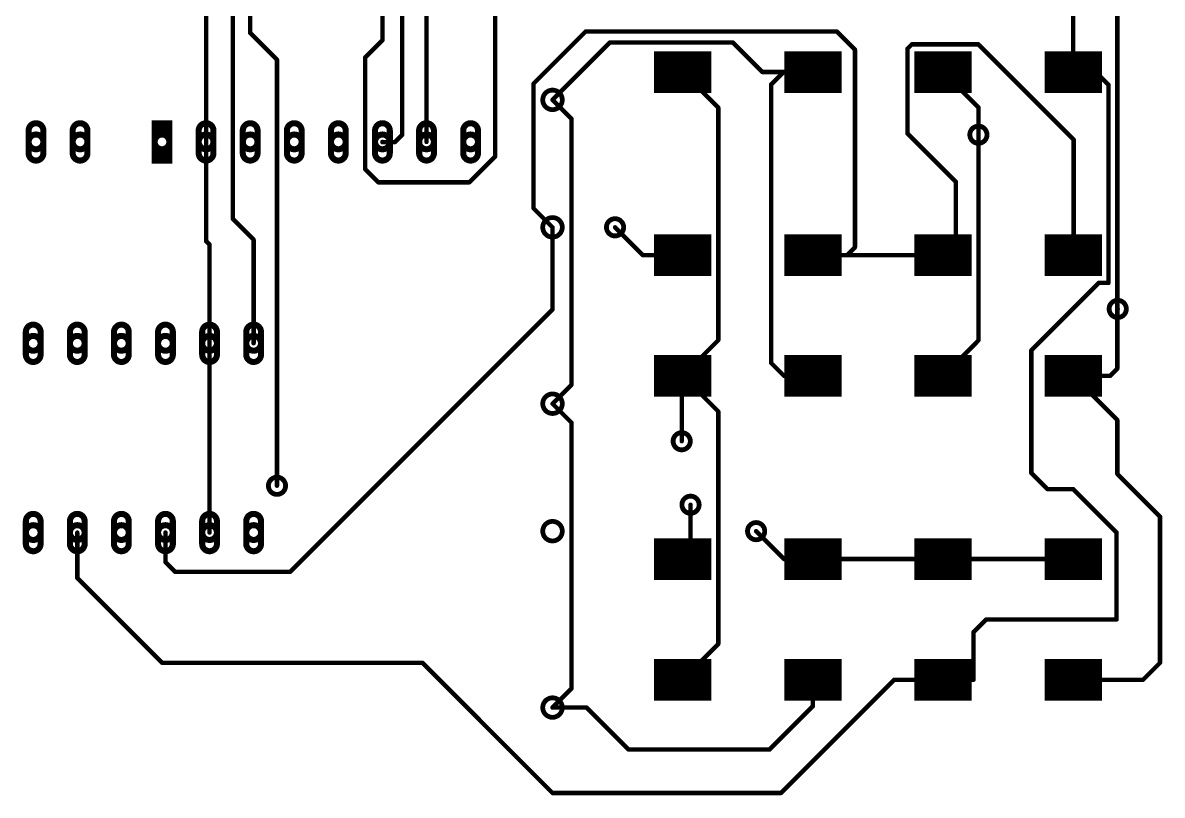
# Model space of a CAD drawing. Extents: x -328 to 170, y -164 to 109.
# Drawn here: x -278 to -212.4, y -78.2 to -33.7 of the extents above; entities that cross this region are included whole.
import ezdxf

# ---------------------------------------------------------------- set-up
doc = ezdxf.new("R2010")
doc.units = 0
doc.header["$MEASUREMENT"] = 0
doc.layers.add('TOPLAYER', color=1, linetype='CONTINUOUS')

msp = doc.modelspace()

# ---------------------------------------------------------------- linework, layer by layer
at = {"layer": 'TOPLAYER'}
for points, const_width in [([(-256.16, -40.142), (-256.16, -19.135)], 0.254), ([(-214.96, -50.175), (-214.96, -27.494)], 0.254), ([(-265.913, -44.994), (-265.913, -28.179)], 0.254), ([(-267.459, -40.555), (-267.459, -29.655)], 0.254), ([(-264.919, -34.278), (-264.919, -29.655)], 0.254), ([(-257.299, -34.703), (-257.299, -29.655)], 0.254), ([(-254.759, -40.555), (-254.759, -29.655)], 0.254), ([(-250.8, -41.387), (-250.8, -29.373)], 0.254), ([(-217.501, -36.53), (-217.501, -33.193)], 0.254), ([(-248.591, -37.196), (-245.593, -34.199)], 0.254), ([(-245.593, -34.199), (-231.115, -34.199)], 0.254), ([(-231.115, -34.199), (-230.074, -35.24)], 0.254), ([(-264.919, -34.278), (-263.373, -35.824)], 0.254), ([(-258.293, -35.697), (-257.299, -34.703)], 0.254), ([(-247.499, -38.135), (-244.198, -34.834)], 0.254), ([(-244.198, -34.834), (-237.11, -34.834)], 0.254), ([(-240.824, -37.73), (-240.824, -35.33)], 1.65), ([(-239.174, -37.73), (-239.174, -35.33)], 1.65), ([(-237.11, -34.834), (-235.414, -36.53)], 0.254), ([(-233.324, -37.73), (-233.324, -35.33)], 1.65), ([(-231.674, -37.73), (-231.674, -35.33)], 1.65), ([(-225.824, -37.73), (-225.824, -35.33)], 1.65), ([(-224.174, -37.73), (-224.174, -35.33)], 1.65), ([(-218.324, -37.73), (-218.324, -35.33)], 1.65), ([(-216.674, -37.73), (-216.674, -35.33)], 1.65), ([(-241.649, -35.93), (-238.349, -35.93)], 1.2), ([(-234.149, -35.93), (-230.849, -35.93)], 1.2), ([(-230.074, -46.623), (-230.074, -35.24)], 0.254), ([(-226.649, -35.93), (-223.349, -35.93)], 1.2), ([(-227.051, -35.189), (-226.797, -34.935)], 0.254), ([(-227.051, -40.066), (-227.051, -35.189)], 0.254), ([(-226.797, -34.935), (-222.962, -34.935)], 0.254), ([(-222.962, -34.935), (-217.476, -40.422)], 0.254), ([(-219.149, -35.93), (-215.849, -35.93)], 1.2), ([(-263.373, -60.361), (-263.373, -35.824)], 0.254), ([(-258.293, -42.123), (-258.293, -35.697)], 0.254), ([(-241.649, -37.13), (-238.349, -37.13)], 1.2), ([(-239.999, -36.53), (-237.948, -38.581)], 0.254), ([(-235.414, -36.53), (-234.189, -36.53)], 0.254), ([(-234.9, -37.241), (-234.189, -36.53)], 0.254), ([(-234.149, -37.13), (-230.849, -37.13)], 1.2), ([(-234.189, -36.53), (-232.499, -36.53)], 0.254), ([(-226.649, -37.13), (-223.349, -37.13)], 1.2), ([(-224.999, -36.53), (-222.962, -38.567)], 0.254), ([(-219.149, -37.13), (-215.849, -37.13)], 1.2), ([(-217.501, -36.53), (-217.499, -36.53)], 0.254), ([(-217.499, -36.53), (-216.206, -36.53)], 0.254), ([(-216.206, -36.53), (-215.468, -37.267)], 0.254), ([(-248.591, -44.384), (-248.591, -37.196)], 0.254), ([(-234.9, -53.293), (-234.9, -37.241)], 0.254), ([(-215.468, -48.677), (-215.468, -37.267)], 0.254), ([(-247.499, -38.135), (-246.406, -39.228)], 0.254), ([(-237.948, -51.978), (-237.948, -38.581)], 0.254), ([(-222.962, -40.142), (-222.962, -38.567)], 0.254), ([(-270.599, -39.805), (-269.399, -39.805)], 1), ([(-270.424, -41.805), (-270.424, -39.305)], 0.35), ([(-269.574, -41.805), (-269.574, -39.305)], 0.35), ([(-246.406, -54.541), (-246.406, -39.228)], 0.254), ([(-277.684, -41.205), (-277.684, -39.905)], 0.35), ([(-276.834, -41.205), (-276.834, -39.905)], 0.35), ([(-275.144, -41.205), (-275.144, -39.905)], 0.35), ([(-274.294, -41.205), (-274.294, -39.905)], 0.35), ([(-267.884, -41.205), (-267.884, -39.905)], 0.35), ([(-267.034, -41.205), (-267.034, -39.905)], 0.35), ([(-265.344, -41.205), (-265.344, -39.905)], 0.35), ([(-264.494, -41.205), (-264.494, -39.905)], 0.35), ([(-262.804, -41.205), (-262.804, -39.905)], 0.35), ([(-261.954, -41.205), (-261.954, -39.905)], 0.35), ([(-260.264, -41.205), (-260.264, -39.905)], 0.35), ([(-259.414, -41.205), (-259.414, -39.905)], 0.35), ([(-257.724, -41.205), (-257.724, -39.905)], 0.35), ([(-256.874, -41.205), (-256.874, -39.905)], 0.35), ([(-256.592, -40.574), (-256.16, -40.142)], 0.254), ([(-255.184, -41.205), (-255.184, -39.905)], 0.35), ([(-254.334, -41.205), (-254.334, -39.905)], 0.35), ([(-252.644, -41.205), (-252.644, -39.905)], 0.35), ([(-251.794, -41.205), (-251.794, -39.905)], 0.35), ([(-227.051, -40.066), (-224.257, -42.86)], 0.254), ([(-222.962, -51.992), (-222.962, -40.142)], 0.254), ([(-267.459, -46.267), (-267.459, -40.555)], 0.254), ([(-257.299, -40.574), (-257.299, -40.555)], 0.254), ([(-257.299, -40.574), (-256.592, -40.574)], 0.254), ([(-217.476, -47.08), (-217.476, -40.422)], 0.254), ([(-270.599, -41.305), (-269.399, -41.305)], 1), ([(-252.299, -42.885), (-250.8, -41.387)], 0.254), ([(-258.293, -42.123), (-257.531, -42.885)], 0.254), ([(-257.531, -42.885), (-252.299, -42.885)], 0.254), ([(-224.257, -47.08), (-224.257, -42.86)], 0.254), ([(-248.591, -44.384), (-247.499, -45.475)], 0.254), ([(-265.913, -44.994), (-264.719, -46.188)], 0.254), ([(-240.824, -48.28), (-240.824, -45.88)], 1.65), ([(-239.174, -48.28), (-239.174, -45.88)], 1.65), ([(-233.324, -48.28), (-233.324, -45.88)], 1.65), ([(-231.674, -48.28), (-231.674, -45.88)], 1.65), ([(-225.824, -48.28), (-225.824, -45.88)], 1.65), ([(-224.174, -48.28), (-224.174, -45.88)], 1.65), ([(-218.324, -48.28), (-218.324, -45.88)], 1.65), ([(-216.674, -48.28), (-216.674, -45.88)], 1.65), ([(-247.499, -50.202), (-247.499, -45.475)], 0.254), ([(-243.896, -45.475), (-242.291, -47.08)], 0.254), ([(-241.649, -46.48), (-238.349, -46.48)], 1.2), ([(-234.149, -46.48), (-230.849, -46.48)], 1.2), ([(-226.649, -46.48), (-223.349, -46.48)], 1.2), ([(-219.149, -46.48), (-215.849, -46.48)], 1.2), ([(-267.459, -46.267), (-267.259, -46.467)], 0.254), ([(-267.259, -52.155), (-267.259, -46.467)], 0.254), ([(-264.719, -52.155), (-264.719, -46.188)], 0.254), ([(-230.531, -47.08), (-230.074, -46.623)], 0.254), ([(-242.291, -47.08), (-239.999, -47.08)], 0.254), ([(-241.649, -47.68), (-238.349, -47.68)], 1.2), ([(-234.149, -47.68), (-230.849, -47.68)], 1.2), ([(-232.499, -47.08), (-230.531, -47.08)], 0.254), ([(-230.531, -47.08), (-224.999, -47.08)], 0.254), ([(-226.649, -47.68), (-223.349, -47.68)], 1.2), ([(-224.999, -47.08), (-224.257, -47.08)], 0.254), ([(-219.149, -47.68), (-215.849, -47.68)], 1.2), ([(-217.499, -47.08), (-217.476, -47.08)], 0.254), ([(-219.914, -52.563), (-216.028, -48.677)], 0.254), ([(-216.028, -48.677), (-215.468, -48.677)], 0.254), ([(-262.611, -65.314), (-247.499, -50.202)], 0.254), ([(-214.96, -53.623), (-214.96, -50.175)], 0.254), ([(-214.96, -50.175), (-214.936, -50.175)], 0.254), ([(-277.844, -52.805), (-277.844, -51.505)], 0.35), ([(-276.994, -52.805), (-276.994, -51.505)], 0.35), ([(-275.304, -52.805), (-275.304, -51.505)], 0.35), ([(-274.454, -52.805), (-274.454, -51.505)], 0.35), ([(-272.764, -52.805), (-272.764, -51.505)], 0.35), ([(-271.914, -52.805), (-271.914, -51.505)], 0.35), ([(-270.224, -52.805), (-270.224, -51.505)], 0.35), ([(-269.374, -52.805), (-269.374, -51.505)], 0.35), ([(-267.684, -52.805), (-267.684, -51.505)], 0.35), ([(-266.834, -52.805), (-266.834, -51.505)], 0.35), ([(-265.144, -52.805), (-265.144, -51.505)], 0.35), ([(-264.294, -52.805), (-264.294, -51.505)], 0.35), ([(-239.999, -54.03), (-237.948, -51.978)], 0.254), ([(-267.259, -63.055), (-267.259, -52.155)], 0.254), ([(-240.824, -55.23), (-240.824, -52.83)], 1.65), ([(-239.174, -55.23), (-239.174, -52.83)], 1.65), ([(-233.324, -55.23), (-233.324, -52.83)], 1.65), ([(-231.674, -55.23), (-231.674, -52.83)], 1.65), ([(-225.824, -55.23), (-225.824, -52.83)], 1.65), ([(-224.999, -54.03), (-222.962, -51.992)], 0.254), ([(-224.174, -55.23), (-224.174, -52.83)], 1.65), ([(-219.914, -59.624), (-219.914, -52.563)], 0.254), ([(-218.324, -55.23), (-218.324, -52.83)], 1.65), ([(-216.674, -55.23), (-216.674, -52.83)], 1.65), ([(-241.649, -53.43), (-238.349, -53.43)], 1.2), ([(-234.9, -53.293), (-234.163, -54.03)], 0.254), ([(-234.149, -53.43), (-230.849, -53.43)], 1.2), ([(-226.649, -53.43), (-223.349, -53.43)], 1.2), ([(-219.149, -53.43), (-215.849, -53.43)], 1.2), ([(-215.367, -54.03), (-214.96, -53.623)], 0.254), ([(-247.499, -55.635), (-246.406, -54.541)], 0.254), ([(-241.649, -54.63), (-238.349, -54.63)], 1.2), ([(-240.056, -57.795), (-240.056, -54.03)], 0.254), ([(-240.056, -54.03), (-239.999, -54.03)], 0.254), ([(-239.999, -54.03), (-237.948, -56.081)], 0.254), ([(-234.149, -54.63), (-230.849, -54.63)], 1.2), ([(-234.163, -54.03), (-232.499, -54.03)], 0.254), ([(-226.649, -54.63), (-223.349, -54.63)], 1.2), ([(-219.149, -54.63), (-215.849, -54.63)], 1.2), ([(-217.499, -54.03), (-215.367, -54.03)], 0.254), ([(-217.499, -54.03), (-214.96, -56.569)], 0.254), ([(-247.499, -55.635), (-246.406, -56.728)], 0.254), ([(-237.948, -69.478), (-237.948, -56.081)], 0.254), ([(-214.96, -59.674), (-214.96, -56.569)], 0.254), ([(-246.406, -72.042), (-246.406, -56.728)], 0.254), ([(-219.914, -59.624), (-218.983, -60.555)], 0.254), ([(-214.96, -59.674), (-212.499, -62.135)], 0.254), ([(-218.983, -60.555), (-217.499, -60.555)], 0.254), ([(-217.499, -60.555), (-214.999, -63.055)], 0.254), ([(-239.548, -64.58), (-239.548, -61.453)], 0.254), ([(-277.844, -63.705), (-277.844, -62.405)], 0.35), ([(-276.994, -63.705), (-276.994, -62.405)], 0.35), ([(-275.304, -63.705), (-275.304, -62.405)], 0.35), ([(-274.454, -63.705), (-274.454, -62.405)], 0.35), ([(-272.764, -63.705), (-272.764, -62.405)], 0.35), ([(-271.914, -63.705), (-271.914, -62.405)], 0.35), ([(-270.224, -63.705), (-270.224, -62.405)], 0.35), ([(-269.374, -63.705), (-269.374, -62.405)], 0.35), ([(-267.684, -63.705), (-267.684, -62.405)], 0.35), ([(-266.834, -63.705), (-266.834, -62.405)], 0.35), ([(-265.144, -63.705), (-265.144, -62.405)], 0.35), ([(-264.294, -63.705), (-264.294, -62.405)], 0.35), ([(-212.499, -70.555), (-212.499, -62.135)], 0.254), ([(-274.879, -65.675), (-274.879, -63.055)], 0.254), ([(-269.799, -64.755), (-269.799, -63.055)], 0.254), ([(-240.824, -65.78), (-240.824, -63.38)], 1.65), ([(-239.174, -65.78), (-239.174, -63.38)], 1.65), ([(-235.768, -62.975), (-234.163, -64.58)], 0.254), ([(-233.324, -65.78), (-233.324, -63.38)], 1.65), ([(-231.674, -65.78), (-231.674, -63.38)], 1.65), ([(-225.824, -65.78), (-225.824, -63.38)], 1.65), ([(-224.174, -65.78), (-224.174, -63.38)], 1.65), ([(-218.324, -65.78), (-218.324, -63.38)], 1.65), ([(-216.674, -65.78), (-216.674, -63.38)], 1.65), ([(-214.999, -68.055), (-214.999, -63.055)], 0.254), ([(-241.649, -63.98), (-238.349, -63.98)], 1.2), ([(-234.149, -63.98), (-230.849, -63.98)], 1.2), ([(-226.649, -63.98), (-223.349, -63.98)], 1.2), ([(-219.149, -63.98), (-215.849, -63.98)], 1.2), ([(-269.799, -64.755), (-269.241, -65.314)], 0.254), ([(-241.649, -65.18), (-238.349, -65.18)], 1.2), ([(-239.999, -64.58), (-239.548, -64.58)], 0.254), ([(-234.149, -65.18), (-230.849, -65.18)], 1.2), ([(-234.163, -64.58), (-232.499, -64.58)], 0.254), ([(-232.499, -64.58), (-224.999, -64.58)], 0.254), ([(-226.649, -65.18), (-223.349, -65.18)], 1.2), ([(-224.999, -64.58), (-217.499, -64.58)], 0.254), ([(-219.149, -65.18), (-215.849, -65.18)], 1.2), ([(-274.879, -65.675), (-269.999, -70.555)], 0.254), ([(-269.241, -65.314), (-262.611, -65.314)], 0.254), ([(-223.241, -68.793), (-222.503, -68.055)], 0.254), ([(-222.503, -68.055), (-214.999, -68.055)], 0.254), ([(-223.241, -71.53), (-223.241, -68.793)], 0.254), ([(-240.824, -72.73), (-240.824, -70.33)], 1.65), ([(-239.999, -71.53), (-237.948, -69.478)], 0.254), ([(-239.174, -72.73), (-239.174, -70.33)], 1.65), ([(-233.324, -72.73), (-233.324, -70.33)], 1.65), ([(-231.674, -72.73), (-231.674, -70.33)], 1.65), ([(-225.824, -72.73), (-225.824, -70.33)], 1.65), ([(-224.174, -72.73), (-224.174, -70.33)], 1.65), ([(-218.324, -72.73), (-218.324, -70.33)], 1.65), ([(-216.674, -72.73), (-216.674, -70.33)], 1.65), ([(-269.999, -70.555), (-254.999, -70.555)], 0.254), ([(-254.999, -70.555), (-247.499, -78.055)], 0.254), ([(-241.649, -70.93), (-238.349, -70.93)], 1.2), ([(-234.149, -70.93), (-230.849, -70.93)], 1.2), ([(-226.649, -70.93), (-223.349, -70.93)], 1.2), ([(-219.149, -70.93), (-215.849, -70.93)], 1.2), ([(-213.474, -71.53), (-212.499, -70.555)], 0.254), ([(-241.649, -72.13), (-238.349, -72.13)], 1.2), ([(-234.149, -72.13), (-230.849, -72.13)], 1.2), ([(-234.338, -78.055), (-227.813, -71.53)], 0.254), ([(-232.499, -73.055), (-232.499, -71.53)], 0.254), ([(-227.813, -71.53), (-224.999, -71.53)], 0.254), ([(-226.649, -72.13), (-223.349, -72.13)], 1.2), ([(-224.999, -71.53), (-223.241, -71.53)], 0.254), ([(-219.149, -72.13), (-215.849, -72.13)], 1.2), ([(-217.499, -71.53), (-213.474, -71.53)], 0.254), ([(-247.499, -73.135), (-246.406, -72.042)], 0.254), ([(-247.499, -73.135), (-245.533, -73.135)], 0.254), ([(-245.533, -73.135), (-243.113, -75.555)], 0.254), ([(-234.999, -75.555), (-232.499, -73.055)], 0.254), ([(-243.113, -75.555), (-234.999, -75.555)], 0.254), ([(-247.499, -78.055), (-234.338, -78.055)], 0.254)]:
    msp.add_lwpolyline(points, dxfattribs=dict(at, const_width=const_width))
for points, const_width in [([(-245.657, -34.199, 1), (-245.53, -34.199, 1)], 0.127), ([(-245.657, -34.199, 1), (-245.53, -34.199, 1)], 0.127), ([(-231.179, -34.199, 1), (-231.052, -34.199, 1)], 0.127), ([(-231.179, -34.199, 1), (-231.052, -34.199, 1)], 0.127), ([(-264.983, -34.278, 1), (-264.856, -34.278, 1)], 0.127), ([(-264.983, -34.278, 1), (-264.856, -34.278, 1)], 0.127), ([(-257.363, -34.703, 1), (-257.236, -34.703, 1)], 0.127), ([(-257.363, -34.703, 1), (-257.236, -34.703, 1)], 0.127), ([(-244.262, -34.834, 1), (-244.135, -34.834, 1)], 0.127), ([(-244.262, -34.834, 1), (-244.135, -34.834, 1)], 0.127), ([(-237.173, -34.834, 1), (-237.046, -34.834, 1)], 0.127), ([(-237.173, -34.834, 1), (-237.046, -34.834, 1)], 0.127), ([(-240.599, -36.53, 1), (-239.399, -36.53, 1)], 1.2), ([(-233.099, -36.53, 1), (-231.899, -36.53, 1)], 1.2), ([(-230.138, -35.24, 1), (-230.011, -35.24, 1)], 0.127), ([(-230.138, -35.24, 1), (-230.011, -35.24, 1)], 0.127), ([(-227.115, -35.189, 1), (-226.988, -35.189, 1)], 0.127), ([(-227.115, -35.189, 1), (-226.988, -35.189, 1)], 0.127), ([(-226.861, -34.935, 1), (-226.734, -34.935, 1)], 0.127), ([(-226.861, -34.935, 1), (-226.734, -34.935, 1)], 0.127), ([(-225.599, -36.53, 1), (-224.399, -36.53, 1)], 1.2), ([(-223.026, -34.935, 1), (-222.899, -34.935, 1)], 0.127), ([(-223.026, -34.935, 1), (-222.899, -34.935, 1)], 0.127), ([(-218.099, -36.53, 1), (-216.899, -36.53, 1)], 1.2), ([(-263.437, -35.824, 1), (-263.31, -35.824, 1)], 0.127), ([(-263.437, -35.824, 1), (-263.31, -35.824, 1)], 0.127), ([(-258.357, -35.697, 1), (-258.23, -35.697, 1)], 0.127), ([(-258.357, -35.697, 1), (-258.23, -35.697, 1)], 0.127), ([(-240.063, -36.53, 1), (-239.936, -36.53, 1)], 0.127), ([(-235.477, -36.53, 1), (-235.35, -36.53, 1)], 0.127), ([(-235.477, -36.53, 1), (-235.35, -36.53, 1)], 0.127), ([(-234.252, -36.53, 1), (-234.125, -36.53, 1)], 0.127), ([(-234.252, -36.53, 1), (-234.125, -36.53, 1)], 0.127), ([(-234.252, -36.53, 1), (-234.125, -36.53, 1)], 0.127), ([(-232.563, -36.53, 1), (-232.436, -36.53, 1)], 0.127), ([(-225.063, -36.53, 1), (-224.936, -36.53, 1)], 0.127), ([(-217.565, -36.53, 1), (-217.438, -36.53, 1)], 0.127), ([(-217.565, -36.53, 1), (-217.438, -36.53, 1)], 0.127), ([(-217.563, -36.53, 1), (-217.436, -36.53, 1)], 0.127), ([(-217.563, -36.53, 1), (-217.436, -36.53, 1)], 0.127), ([(-216.269, -36.53, 1), (-216.142, -36.53, 1)], 0.127), ([(-216.269, -36.53, 1), (-216.142, -36.53, 1)], 0.127), ([(-248.654, -37.196, 1), (-248.527, -37.196, 1)], 0.127), ([(-248.654, -37.196, 1), (-248.527, -37.196, 1)], 0.127), ([(-234.964, -37.241, 1), (-234.837, -37.241, 1)], 0.127), ([(-234.964, -37.241, 1), (-234.837, -37.241, 1)], 0.127), ([(-215.532, -37.267, 1), (-215.405, -37.267, 1)], 0.127), ([(-215.532, -37.267, 1), (-215.405, -37.267, 1)], 0.127), ([(-248.062, -38.135, 1), (-246.937, -38.135, 1)], 0.275), ([(-247.563, -38.135, 1), (-247.436, -38.135, 1)], 0.127), ([(-247.563, -38.135, 1), (-247.436, -38.135, 1)], 0.127), ([(-238.012, -38.581, 1), (-237.885, -38.581, 1)], 0.127), ([(-238.012, -38.581, 1), (-237.885, -38.581, 1)], 0.127), ([(-223.026, -38.567, 1), (-222.899, -38.567, 1)], 0.127), ([(-223.026, -38.567, 1), (-222.899, -38.567, 1)], 0.127), ([(-246.47, -39.228, 1), (-246.343, -39.228, 1)], 0.127), ([(-246.47, -39.228, 1), (-246.343, -39.228, 1)], 0.127), ([(-277.684, -40.555, 1), (-276.834, -40.555, 1)], 0.35), ([(-275.144, -40.555, 1), (-274.294, -40.555, 1)], 0.35), ([(-270.424, -40.555, 1), (-269.574, -40.555, 1)], 0.35), ([(-267.884, -40.555, 1), (-267.034, -40.555, 1)], 0.35), ([(-265.344, -40.555, 1), (-264.494, -40.555, 1)], 0.35), ([(-262.804, -40.555, 1), (-261.954, -40.555, 1)], 0.35), ([(-260.264, -40.555, 1), (-259.414, -40.555, 1)], 0.35), ([(-257.724, -40.555, 1), (-256.874, -40.555, 1)], 0.35), ([(-256.223, -40.142, 1), (-256.096, -40.142, 1)], 0.127), ([(-256.223, -40.142, 1), (-256.096, -40.142, 1)], 0.127), ([(-255.184, -40.555, 1), (-254.334, -40.555, 1)], 0.35), ([(-252.644, -40.555, 1), (-251.794, -40.555, 1)], 0.35), ([(-227.115, -40.066, 1), (-226.988, -40.066, 1)], 0.127), ([(-227.115, -40.066, 1), (-226.988, -40.066, 1)], 0.127), ([(-223.457, -40.142, 1), (-222.467, -40.142, 1)], 0.279), ([(-223.026, -40.142, 1), (-222.899, -40.142, 1)], 0.127), ([(-223.026, -40.142, 1), (-222.899, -40.142, 1)], 0.127), ([(-267.523, -40.555, 1), (-267.396, -40.555, 1)], 0.127), ([(-267.523, -40.555, 1), (-267.396, -40.555, 1)], 0.127), ([(-257.363, -40.555, 1), (-257.236, -40.555, 1)], 0.127), ([(-257.363, -40.574, 1), (-257.236, -40.574, 1)], 0.127), ([(-257.363, -40.574, 1), (-257.236, -40.574, 1)], 0.127), ([(-256.655, -40.574, 1), (-256.528, -40.574, 1)], 0.127), ([(-256.655, -40.574, 1), (-256.528, -40.574, 1)], 0.127), ([(-254.823, -40.555, 1), (-254.696, -40.555, 1)], 0.127), ([(-217.539, -40.422, 1), (-217.412, -40.422, 1)], 0.127), ([(-217.539, -40.422, 1), (-217.412, -40.422, 1)], 0.127), ([(-250.864, -41.387, 1), (-250.737, -41.387, 1)], 0.127), ([(-250.864, -41.387, 1), (-250.737, -41.387, 1)], 0.127), ([(-258.357, -42.123, 1), (-258.23, -42.123, 1)], 0.127), ([(-258.357, -42.123, 1), (-258.23, -42.123, 1)], 0.127), ([(-257.595, -42.885, 1), (-257.468, -42.885, 1)], 0.127), ([(-257.595, -42.885, 1), (-257.468, -42.885, 1)], 0.127), ([(-252.363, -42.885, 1), (-252.236, -42.885, 1)], 0.127), ([(-252.363, -42.885, 1), (-252.236, -42.885, 1)], 0.127), ([(-224.321, -42.86, 1), (-224.194, -42.86, 1)], 0.127), ([(-224.321, -42.86, 1), (-224.194, -42.86, 1)], 0.127), ([(-248.654, -44.384, 1), (-248.527, -44.384, 1)], 0.127), ([(-248.654, -44.384, 1), (-248.527, -44.384, 1)], 0.127), ([(-265.977, -44.994, 1), (-265.85, -44.994, 1)], 0.127), ([(-265.977, -44.994, 1), (-265.85, -44.994, 1)], 0.127), ([(-248.062, -45.475, 1), (-246.937, -45.475, 1)], 0.275), ([(-244.392, -45.475, 1), (-243.401, -45.475, 1)], 0.279), ([(-247.563, -45.475, 1), (-247.436, -45.475, 1)], 0.127), ([(-247.563, -45.475, 1), (-247.436, -45.475, 1)], 0.127), ([(-243.96, -45.475, 1), (-243.833, -45.475, 1)], 0.127), ([(-240.599, -47.08, 1), (-239.399, -47.08, 1)], 1.2), ([(-233.099, -47.08, 1), (-231.899, -47.08, 1)], 1.2), ([(-225.599, -47.08, 1), (-224.399, -47.08, 1)], 1.2), ([(-218.099, -47.08, 1), (-216.899, -47.08, 1)], 1.2), ([(-267.523, -46.267, 1), (-267.396, -46.267, 1)], 0.127), ([(-267.523, -46.267, 1), (-267.396, -46.267, 1)], 0.127), ([(-267.323, -46.467, 1), (-267.196, -46.467, 1)], 0.127), ([(-267.323, -46.467, 1), (-267.196, -46.467, 1)], 0.127), ([(-264.783, -46.188, 1), (-264.656, -46.188, 1)], 0.127), ([(-264.783, -46.188, 1), (-264.656, -46.188, 1)], 0.127), ([(-230.138, -46.623, 1), (-230.011, -46.623, 1)], 0.127), ([(-230.138, -46.623, 1), (-230.011, -46.623, 1)], 0.127), ([(-242.355, -47.08, 1), (-242.228, -47.08, 1)], 0.127), ([(-242.355, -47.08, 1), (-242.228, -47.08, 1)], 0.127), ([(-240.063, -47.08, 1), (-239.936, -47.08, 1)], 0.127), ([(-232.563, -47.08, 1), (-232.436, -47.08, 1)], 0.127), ([(-230.595, -47.08, 1), (-230.468, -47.08, 1)], 0.127), ([(-230.595, -47.08, 1), (-230.468, -47.08, 1)], 0.127), ([(-230.595, -47.08, 1), (-230.468, -47.08, 1)], 0.127), ([(-225.063, -47.08, 1), (-224.936, -47.08, 1)], 0.127), ([(-225.063, -47.08, 1), (-224.936, -47.08, 1)], 0.127), ([(-224.321, -47.08, 1), (-224.194, -47.08, 1)], 0.127), ([(-224.321, -47.08, 1), (-224.194, -47.08, 1)], 0.127), ([(-217.563, -47.08, 1), (-217.436, -47.08, 1)], 0.127), ([(-217.539, -47.08, 1), (-217.412, -47.08, 1)], 0.127), ([(-217.539, -47.08, 1), (-217.412, -47.08, 1)], 0.127), ([(-216.091, -48.677, 1), (-215.964, -48.677, 1)], 0.127), ([(-216.091, -48.677, 1), (-215.964, -48.677, 1)], 0.127), ([(-215.532, -48.677, 1), (-215.405, -48.677, 1)], 0.127), ([(-215.532, -48.677, 1), (-215.405, -48.677, 1)], 0.127), ([(-215.431, -50.175, 1), (-214.44, -50.175, 1)], 0.279), ([(-247.563, -50.202, 1), (-247.436, -50.202, 1)], 0.127), ([(-247.563, -50.202, 1), (-247.436, -50.202, 1)], 0.127), ([(-215.024, -50.175, 1), (-214.897, -50.175, 1)], 0.127), ([(-215.024, -50.175, 1), (-214.897, -50.175, 1)], 0.127), ([(-215.024, -50.175, 1), (-214.897, -50.175, 1)], 0.127), ([(-214.999, -50.175, 1), (-214.872, -50.175, 1)], 0.127), ([(-277.844, -52.155, 1), (-276.994, -52.155, 1)], 0.35), ([(-275.304, -52.155, 1), (-274.454, -52.155, 1)], 0.35), ([(-272.764, -52.155, 1), (-271.914, -52.155, 1)], 0.35), ([(-270.224, -52.155, 1), (-269.374, -52.155, 1)], 0.35), ([(-267.684, -52.155, 1), (-266.834, -52.155, 1)], 0.35), ([(-265.144, -52.155, 1), (-264.294, -52.155, 1)], 0.35), ([(-238.012, -51.978, 1), (-237.885, -51.978, 1)], 0.127), ([(-238.012, -51.978, 1), (-237.885, -51.978, 1)], 0.127), ([(-267.323, -52.155, 1), (-267.196, -52.155, 1)], 0.127), ([(-267.323, -52.155, 1), (-267.196, -52.155, 1)], 0.127), ([(-264.783, -52.155, 1), (-264.656, -52.155, 1)], 0.127), ([(-223.026, -51.992, 1), (-222.899, -51.992, 1)], 0.127), ([(-223.026, -51.992, 1), (-222.899, -51.992, 1)], 0.127), ([(-219.978, -52.563, 1), (-219.851, -52.563, 1)], 0.127), ([(-219.978, -52.563, 1), (-219.851, -52.563, 1)], 0.127), ([(-240.599, -54.03, 1), (-239.399, -54.03, 1)], 1.2), ([(-234.964, -53.293, 1), (-234.837, -53.293, 1)], 0.127), ([(-234.964, -53.293, 1), (-234.837, -53.293, 1)], 0.127), ([(-233.099, -54.03, 1), (-231.899, -54.03, 1)], 1.2), ([(-225.599, -54.03, 1), (-224.399, -54.03, 1)], 1.2), ([(-218.099, -54.03, 1), (-216.899, -54.03, 1)], 1.2), ([(-215.024, -53.623, 1), (-214.897, -53.623, 1)], 0.127), ([(-215.024, -53.623, 1), (-214.897, -53.623, 1)], 0.127), ([(-246.47, -54.541, 1), (-246.343, -54.541, 1)], 0.127), ([(-246.47, -54.541, 1), (-246.343, -54.541, 1)], 0.127), ([(-240.12, -54.03, 1), (-239.993, -54.03, 1)], 0.127), ([(-240.12, -54.03, 1), (-239.993, -54.03, 1)], 0.127), ([(-240.063, -54.03, 1), (-239.936, -54.03, 1)], 0.127), ([(-240.063, -54.03, 1), (-239.936, -54.03, 1)], 0.127), ([(-240.063, -54.03, 1), (-239.936, -54.03, 1)], 0.127), ([(-234.227, -54.03, 1), (-234.1, -54.03, 1)], 0.127), ([(-234.227, -54.03, 1), (-234.1, -54.03, 1)], 0.127), ([(-232.563, -54.03, 1), (-232.436, -54.03, 1)], 0.127), ([(-225.063, -54.03, 1), (-224.936, -54.03, 1)], 0.127), ([(-217.563, -54.03, 1), (-217.436, -54.03, 1)], 0.127), ([(-217.563, -54.03, 1), (-217.436, -54.03, 1)], 0.127), ([(-215.431, -54.03, 1), (-215.304, -54.03, 1)], 0.127), ([(-215.431, -54.03, 1), (-215.304, -54.03, 1)], 0.127), ([(-248.062, -55.635, 1), (-246.937, -55.635, 1)], 0.275), ([(-247.563, -55.635, 1), (-247.436, -55.635, 1)], 0.127), ([(-247.563, -55.635, 1), (-247.436, -55.635, 1)], 0.127), ([(-238.012, -56.081, 1), (-237.885, -56.081, 1)], 0.127), ([(-238.012, -56.081, 1), (-237.885, -56.081, 1)], 0.127), ([(-215.024, -56.569, 1), (-214.897, -56.569, 1)], 0.127), ([(-215.024, -56.569, 1), (-214.897, -56.569, 1)], 0.127), ([(-246.47, -56.728, 1), (-246.343, -56.728, 1)], 0.127), ([(-246.47, -56.728, 1), (-246.343, -56.728, 1)], 0.127), ([(-240.552, -57.795, 1), (-239.561, -57.795, 1)], 0.279), ([(-240.12, -57.795, 1), (-239.993, -57.795, 1)], 0.127), ([(-263.869, -60.361, 1), (-262.878, -60.361, 1)], 0.279), ([(-219.978, -59.624, 1), (-219.851, -59.624, 1)], 0.127), ([(-219.978, -59.624, 1), (-219.851, -59.624, 1)], 0.127), ([(-215.024, -59.674, 1), (-214.897, -59.674, 1)], 0.127), ([(-215.024, -59.674, 1), (-214.897, -59.674, 1)], 0.127), ([(-263.437, -60.361, 1), (-263.31, -60.361, 1)], 0.127), ([(-240.044, -61.453, 1), (-239.053, -61.453, 1)], 0.279), ([(-219.047, -60.555, 1), (-218.92, -60.555, 1)], 0.127), ([(-219.047, -60.555, 1), (-218.92, -60.555, 1)], 0.127), ([(-217.563, -60.555, 1), (-217.436, -60.555, 1)], 0.127), ([(-217.563, -60.555, 1), (-217.436, -60.555, 1)], 0.127), ([(-239.612, -61.453, 1), (-239.485, -61.453, 1)], 0.127), ([(-248.062, -62.975, 1), (-246.937, -62.975, 1)], 0.275), ([(-236.264, -62.975, 1), (-235.273, -62.975, 1)], 0.279), ([(-212.563, -62.135, 1), (-212.436, -62.135, 1)], 0.127), ([(-212.563, -62.135, 1), (-212.436, -62.135, 1)], 0.127), ([(-277.844, -63.055, 1), (-276.994, -63.055, 1)], 0.35), ([(-275.304, -63.055, 1), (-274.454, -63.055, 1)], 0.35), ([(-274.943, -63.055, 1), (-274.816, -63.055, 1)], 0.127), ([(-272.764, -63.055, 1), (-271.914, -63.055, 1)], 0.35), ([(-270.224, -63.055, 1), (-269.374, -63.055, 1)], 0.35), ([(-269.863, -63.055, 1), (-269.736, -63.055, 1)], 0.127), ([(-267.684, -63.055, 1), (-266.834, -63.055, 1)], 0.35), ([(-267.323, -63.055, 1), (-267.196, -63.055, 1)], 0.127), ([(-265.144, -63.055, 1), (-264.294, -63.055, 1)], 0.35), ([(-235.832, -62.975, 1), (-235.705, -62.975, 1)], 0.127), ([(-215.063, -63.055, 1), (-214.936, -63.055, 1)], 0.127), ([(-215.063, -63.055, 1), (-214.936, -63.055, 1)], 0.127), ([(-240.599, -64.58, 1), (-239.399, -64.58, 1)], 1.2), ([(-233.099, -64.58, 1), (-231.899, -64.58, 1)], 1.2), ([(-225.599, -64.58, 1), (-224.399, -64.58, 1)], 1.2), ([(-218.099, -64.58, 1), (-216.899, -64.58, 1)], 1.2), ([(-269.863, -64.755, 1), (-269.736, -64.755, 1)], 0.127), ([(-269.863, -64.755, 1), (-269.736, -64.755, 1)], 0.127), ([(-240.063, -64.58, 1), (-239.936, -64.58, 1)], 0.127), ([(-239.612, -64.58, 1), (-239.485, -64.58, 1)], 0.127), ([(-239.612, -64.58, 1), (-239.485, -64.58, 1)], 0.127), ([(-234.227, -64.58, 1), (-234.1, -64.58, 1)], 0.127), ([(-234.227, -64.58, 1), (-234.1, -64.58, 1)], 0.127), ([(-232.563, -64.58, 1), (-232.436, -64.58, 1)], 0.127), ([(-232.563, -64.58, 1), (-232.436, -64.58, 1)], 0.127), ([(-225.063, -64.58, 1), (-224.936, -64.58, 1)], 0.127), ([(-225.063, -64.58, 1), (-224.936, -64.58, 1)], 0.127), ([(-217.563, -64.58, 1), (-217.436, -64.58, 1)], 0.127), ([(-274.943, -65.675, 1), (-274.816, -65.675, 1)], 0.127), ([(-274.943, -65.675, 1), (-274.816, -65.675, 1)], 0.127), ([(-269.304, -65.314, 1), (-269.177, -65.314, 1)], 0.127), ([(-269.304, -65.314, 1), (-269.177, -65.314, 1)], 0.127), ([(-262.675, -65.314, 1), (-262.548, -65.314, 1)], 0.127), ([(-262.675, -65.314, 1), (-262.548, -65.314, 1)], 0.127), ([(-222.566, -68.055, 1), (-222.439, -68.055, 1)], 0.127), ([(-222.566, -68.055, 1), (-222.439, -68.055, 1)], 0.127), ([(-215.063, -68.055, 1), (-214.936, -68.055, 1)], 0.127), ([(-215.063, -68.055, 1), (-214.936, -68.055, 1)], 0.127), ([(-223.305, -68.793, 1), (-223.178, -68.793, 1)], 0.127), ([(-223.305, -68.793, 1), (-223.178, -68.793, 1)], 0.127), ([(-238.012, -69.478, 1), (-237.885, -69.478, 1)], 0.127), ([(-238.012, -69.478, 1), (-237.885, -69.478, 1)], 0.127), ([(-270.063, -70.555, 1), (-269.936, -70.555, 1)], 0.127), ([(-270.063, -70.555, 1), (-269.936, -70.555, 1)], 0.127), ([(-255.063, -70.555, 1), (-254.936, -70.555, 1)], 0.127), ([(-255.063, -70.555, 1), (-254.936, -70.555, 1)], 0.127), ([(-240.599, -71.53, 1), (-239.399, -71.53, 1)], 1.2), ([(-233.099, -71.53, 1), (-231.899, -71.53, 1)], 1.2), ([(-225.599, -71.53, 1), (-224.399, -71.53, 1)], 1.2), ([(-218.099, -71.53, 1), (-216.899, -71.53, 1)], 1.2), ([(-212.563, -70.555, 1), (-212.436, -70.555, 1)], 0.127), ([(-212.563, -70.555, 1), (-212.436, -70.555, 1)], 0.127), ([(-240.063, -71.53, 1), (-239.936, -71.53, 1)], 0.127), ([(-232.563, -71.53, 1), (-232.436, -71.53, 1)], 0.127), ([(-227.877, -71.53, 1), (-227.75, -71.53, 1)], 0.127), ([(-227.877, -71.53, 1), (-227.75, -71.53, 1)], 0.127), ([(-225.063, -71.53, 1), (-224.936, -71.53, 1)], 0.127), ([(-225.063, -71.53, 1), (-224.936, -71.53, 1)], 0.127), ([(-223.305, -71.53, 1), (-223.178, -71.53, 1)], 0.127), ([(-223.305, -71.53, 1), (-223.178, -71.53, 1)], 0.127), ([(-217.563, -71.53, 1), (-217.436, -71.53, 1)], 0.127), ([(-213.538, -71.53, 1), (-213.411, -71.53, 1)], 0.127), ([(-213.538, -71.53, 1), (-213.411, -71.53, 1)], 0.127), ([(-246.47, -72.042, 1), (-246.343, -72.042, 1)], 0.127), ([(-246.47, -72.042, 1), (-246.343, -72.042, 1)], 0.127), ([(-248.062, -73.135, 1), (-246.937, -73.135, 1)], 0.275), ([(-247.563, -73.135, 1), (-247.436, -73.135, 1)], 0.127), ([(-247.563, -73.135, 1), (-247.436, -73.135, 1)], 0.127), ([(-245.597, -73.135, 1), (-245.47, -73.135, 1)], 0.127), ([(-245.597, -73.135, 1), (-245.47, -73.135, 1)], 0.127), ([(-232.563, -73.055, 1), (-232.436, -73.055, 1)], 0.127), ([(-232.563, -73.055, 1), (-232.436, -73.055, 1)], 0.127), ([(-243.177, -75.555, 1), (-243.05, -75.555, 1)], 0.127), ([(-243.177, -75.555, 1), (-243.05, -75.555, 1)], 0.127), ([(-235.063, -75.555, 1), (-234.936, -75.555, 1)], 0.127), ([(-235.063, -75.555, 1), (-234.936, -75.555, 1)], 0.127), ([(-247.563, -78.055, 1), (-247.436, -78.055, 1)], 0.127), ([(-247.563, -78.055, 1), (-247.436, -78.055, 1)], 0.127), ([(-234.402, -78.055, 1), (-234.275, -78.055, 1)], 0.127), ([(-234.402, -78.055, 1), (-234.275, -78.055, 1)], 0.127)]:
    msp.add_lwpolyline(points, format="xyb", close=True, dxfattribs=dict(at, const_width=const_width))
at = {"layer": 'TOPLAYER', "const_width": 0.35}
for points in [[(-277.684, -39.905, -1), (-276.834, -39.905)], [(-275.144, -39.905, -1), (-274.294, -39.905)], [(-267.884, -39.905, -1), (-267.034, -39.905)], [(-265.344, -39.905, -1), (-264.494, -39.905)], [(-262.804, -39.905, -1), (-261.954, -39.905)], [(-260.264, -39.905, -1), (-259.414, -39.905)], [(-257.724, -39.905, -1), (-256.874, -39.905)], [(-255.184, -39.905, -1), (-254.334, -39.905)], [(-252.644, -39.905, -1), (-251.794, -39.905)], [(-276.834, -41.205, -1), (-277.684, -41.205)], [(-274.294, -41.205, -1), (-275.144, -41.205)], [(-267.034, -41.205, -1), (-267.884, -41.205)], [(-264.494, -41.205, -1), (-265.344, -41.205)], [(-261.954, -41.205, -1), (-262.804, -41.205)], [(-259.414, -41.205, -1), (-260.264, -41.205)], [(-256.874, -41.205, -1), (-257.724, -41.205)], [(-254.334, -41.205, -1), (-255.184, -41.205)], [(-251.794, -41.205, -1), (-252.644, -41.205)], [(-277.844, -51.505, -1), (-276.994, -51.505)], [(-275.304, -51.505, -1), (-274.454, -51.505)], [(-272.764, -51.505, -1), (-271.914, -51.505)], [(-270.224, -51.505, -1), (-269.374, -51.505)], [(-267.684, -51.505, -1), (-266.834, -51.505)], [(-265.144, -51.505, -1), (-264.294, -51.505)], [(-276.994, -52.805, -1), (-277.844, -52.805)], [(-274.454, -52.805, -1), (-275.304, -52.805)], [(-271.914, -52.805, -1), (-272.764, -52.805)], [(-269.374, -52.805, -1), (-270.224, -52.805)], [(-266.834, -52.805, -1), (-267.684, -52.805)], [(-264.294, -52.805, -1), (-265.144, -52.805)], [(-277.844, -62.405, -1), (-276.994, -62.405)], [(-275.304, -62.405, -1), (-274.454, -62.405)], [(-272.764, -62.405, -1), (-271.914, -62.405)], [(-270.224, -62.405, -1), (-269.374, -62.405)], [(-267.684, -62.405, -1), (-266.834, -62.405)], [(-265.144, -62.405, -1), (-264.294, -62.405)], [(-276.994, -63.705, -1), (-277.844, -63.705)], [(-274.454, -63.705, -1), (-275.304, -63.705)], [(-271.914, -63.705, -1), (-272.764, -63.705)], [(-269.374, -63.705, -1), (-270.224, -63.705)], [(-266.834, -63.705, -1), (-267.684, -63.705)], [(-264.294, -63.705, -1), (-265.144, -63.705)]]:
    msp.add_lwpolyline(points, format="xyb", dxfattribs=at)

doc.saveas('drawing.dxf')
